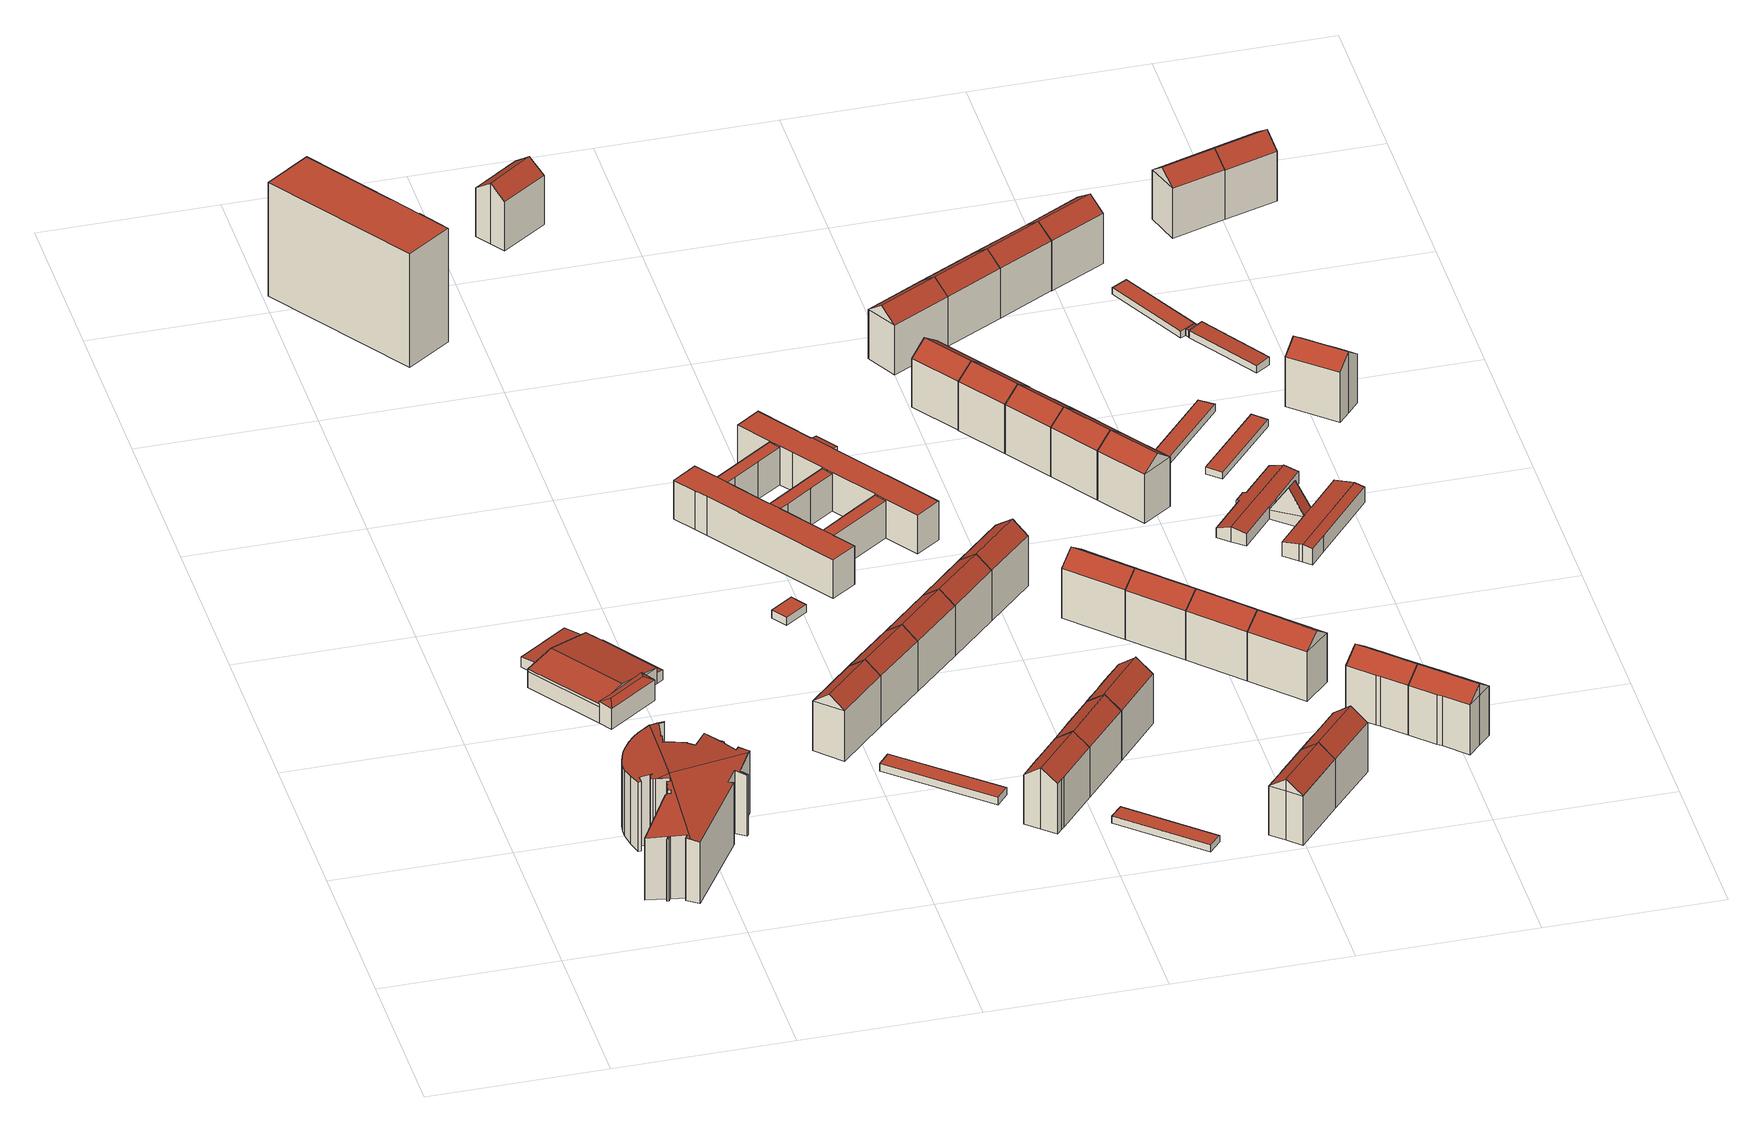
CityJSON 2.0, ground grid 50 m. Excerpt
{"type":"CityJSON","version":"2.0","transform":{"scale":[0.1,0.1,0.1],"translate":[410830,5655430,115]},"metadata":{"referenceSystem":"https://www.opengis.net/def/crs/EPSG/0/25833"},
"CityObjects":{
"building1":{"type":"Building","attributes":{"Dachtyp_tdc":"tdcFreeFormRoof","Gemeindeschluessel":14612000,"Dachneigung":12.7,"QualitaetDacherkennung":7,"Geometrietyp2DReferenz":"3000","measuredHeight":23.21,"function":"31001_9998","roofType":"5000"},"geometry":[{"type":"Solid","lod":"2","boundaries":[[[[0,1,2,3]],[[1,4,5,2]],[[4,6,7,5]],[[6,8,9,7]],[[8,10,11,9]],[[10,12,13,11]],[[12,14,15,13]],[[14,16,17,15]],[[16,18,19,17]],[[18,20,21,19]],[[20,22,23,21]],[[22,24,25,23]],[[24,26,27,25]],[[26,28,29,27]],[[28,30,31,29]],[[30,32,33,31]],[[32,34,35,33]],[[34,36,37,35]],[[36,38,39,37]],[[38,40,41,39]],[[40,42,43,41]],[[42,44,45,43]],[[44,46,47,45]],[[46,48,49,47]],[[48,50,51,49]],[[50,52,53,51]],[[52,54,55,53]],[[54,56,57,55]],[[56,58,59,57]],[[58,60,61,59]],[[60,62,63,61]],[[62,64,65,63]],[[64,66,67,65]],[[66,68,69,67]],[[68,70,71,69]],[[70,72,73,71]],[[72,74,75,73]],[[74,76,77,75]],[[76,78,79,77]],[[78,80,81,79]],[[80,82,83,81]],[[82,84,85,83]],[[84,86,87,85]],[[86,88,89,87]],[[88,90,91,89]],[[90,92,93,91]],[[92,94,95,93]],[[94,96,97,95]],[[96,98,99,97]],[[98,100,101,99]],[[100,102,103,101]],[[102,104,105,103]],[[104,106,107,105]],[[106,108,109,107]],[[108,110,111,109]],[[110,112,113,111]],[[112,114,115,113]],[[114,116,117,115]],[[116,118,119,117]],[[118,120,121,119]],[[120,0,3,121]],[[96,94,92,90,88,86,122,123,124,1,0,120,118,116,114,112,110,108,106,104,102,100,98]],[[125,40,38,36,34,32,30,28,26,24,22,20,18,16,14,12,10,8,6,4,124,123]],[[50,48,46,44,42,125,123,126,54,52]],[[123,122,84,82,80,78,76,74,72,70,68,66,64,62,60,58,56,126]],[[4,1,124]],[[56,54,126]],[[86,84,122]],[[42,40,125]],[[3,2,5,7,9,11,13,15,17,19,21,23,25,27,29,31,33,35,37,39,41,43,45,47,49,51,53,55,57,59,61,63,65,67,69,71,73,75,77,79,81,83,85,87,89,91,93,95,97,99,101,103,105,107,109,111,113,115,117,119,121]]]],"semantics":{"surfaces":[{"type":"WallSurface"},{"type":"RoofSurface"},{"type":"GroundSurface"}],"values":[[0,0,0,0,0,0,0,0,0,0,0,0,0,0,0,0,0,0,0,0,0,0,0,0,0,0,0,0,0,0,0,0,0,0,0,0,0,0,0,0,0,0,0,0,0,0,0,0,0,0,0,0,0,0,0,0,0,0,0,0,0,1,1,1,1,0,0,0,0,2]]}}]},
"building2":{"type":"Building","attributes":{"Gemeindeschluessel":14612000,"Geometrietyp2DReferenz":"3000","function":"31001_3211","roofType":"9999"},"children":["building2-1","building2-2","building2-3","building2-4"]},
"building2-1":{"type":"BuildingPart","attributes":{"Dachtyp_tdc":"tdcPolyFlatRoof","Dachneigung":5.1,"QualitaetDacherkennung":75,"Geometrietyp2DReferenz":"3000","measuredHeight":3.89,"roofType":"2100"},"parents":["building2"],"geometry":[{"type":"MultiSurface","lod":"2","boundaries":[[[127,128,129,130]],[[128,131,132,129]],[[131,133,134,132]],[[133,131,128,127]],[[130,129,132,134]]],"semantics":{"surfaces":[{"type":"WallSurface"},{"type":"RoofSurface"},{"type":"GroundSurface"}],"values":[0,0,0,1,2]}}]},
"building2-2":{"type":"BuildingPart","attributes":{"Dachtyp_tdc":"tdcGableRoof","Dachneigung":10.69,"QualitaetDacherkennung":37,"Geometrietyp2DReferenz":"3000","measuredHeight":7.73,"roofType":"3100"},"parents":["building2"],"geometry":[{"type":"MultiSurface","lod":"2","boundaries":[[[135,136,137,138,139]],[[140,141,142,143]],[[141,144,127,130,142]],[[140,145,146,141]],[[141,146,147,144]],[[144,147,148,149]],[[135,150,136]],[[151,138,137,143,142,130,134]],[[149,152,153,151,134,133]],[[152,149,148,154,155,150,135]],[[145,156,154,148,147,146]]],"semantics":{"surfaces":[{"type":"WallSurface"},{"type":"GroundSurface"},{"type":"RoofSurface"}],"values":[0,0,0,0,0,0,0,1,0,2,2]}}]},
"building2-3":{"type":"BuildingPart","attributes":{"Dachtyp_tdc":"tdcHipRoof","Dachneigung":12.44,"QualitaetDacherkennung":58,"Geometrietyp2DReferenz":"3000","measuredHeight":7.1,"roofType":"3200"},"parents":["building2"],"geometry":[{"type":"MultiSurface","lod":"2","boundaries":[[[157,158,159,160]],[[158,161,145,140,143,159]],[[162,157,160,137,136,150]],[[161,158,163]],[[157,162,164]],[[158,157,164,163]],[[162,155,156,161,163,164]],[[160,159,143,137]]],"semantics":{"surfaces":[{"type":"WallSurface"},{"type":"RoofSurface"},{"type":"GroundSurface"}],"values":[0,0,0,1,1,1,1,2]}}]},
"building2-4":{"type":"BuildingPart","attributes":{"Dachtyp_tdc":"tdcPolyFlatRoof","Dachneigung":5.27,"QualitaetDacherkennung":76,"Geometrietyp2DReferenz":"3000","measuredHeight":3.41,"roofType":"2100"},"parents":["building2"],"geometry":[{"type":"MultiSurface","lod":"2","boundaries":[[[165,139,138,166]],[[153,167,168,151]],[[167,165,166,168]],[[167,153,139,165]],[[166,138,151,168]]],"semantics":{"surfaces":[{"type":"WallSurface"},{"type":"RoofSurface"},{"type":"GroundSurface"}],"values":[0,0,0,1,2]}}]},
"building3":{"type":"Building","attributes":{"Gemeindeschluessel":14612000,"Geometrietyp2DReferenz":"3000","function":"31001_9998","roofType":"9999"},"children":["building3-1","building3-2"]},
"building3-1":{"type":"BuildingPart","attributes":{"Dachtyp_tdc":"tdcPolyFlatRoof","Dachneigung":0,"QualitaetDacherkennung":59,"Geometrietyp2DReferenz":"3000","measuredHeight":4.36,"roofType":"1000"},"parents":["building3"],"geometry":[{"type":"MultiSurface","lod":"2","boundaries":[[[169,170,171,172]],[[170,169,173,174,175]],[[176,177,178,172,171]],[[174,173,178,177]],[[173,169,172,178]]],"semantics":{"surfaces":[{"type":"WallSurface"},{"type":"RoofSurface"},{"type":"GroundSurface"}],"values":[0,1,2,0,0]}}]},
"building3-2":{"type":"BuildingPart","attributes":{"Dachtyp_tdc":"tdcPolyFlatRoof","Dachneigung":0,"QualitaetDacherkennung":54,"Geometrietyp2DReferenz":"3000","measuredHeight":36.23,"roofType":"1000"},"parents":["building3"],"geometry":[{"type":"MultiSurface","lod":"2","boundaries":[[[179,180,181,182]],[[180,183,174,177,181]],[[184,185,186,171,170]],[[185,187,188,186]],[[187,179,182,188]],[[187,185,184,189,183,180,179]],[[182,181,177,176,171,186,188]]],"semantics":{"surfaces":[{"type":"WallSurface"},{"type":"RoofSurface"},{"type":"GroundSurface"}],"values":[0,0,0,0,0,1,2]}}]},
"building4":{"type":"Building","attributes":{"Dachtyp_tdc":"tdcGableRoof","Gemeindeschluessel":14612000,"Dachneigung":37.25,"QualitaetDacherkennung":75,"Geometrietyp2DReferenz":"3000","measuredHeight":19.51,"function":"31001_9998","roofType":"3100"},"geometry":[{"type":"Solid","lod":"2","boundaries":[[[[190,191,192,193]],[[191,194,195,192]],[[194,196,197,195]],[[196,190,193,197]],[[194,191,198]],[[190,196,199]],[[191,190,199,198]],[[196,194,198,199]],[[193,192,195,197]]]],"semantics":{"surfaces":[{"type":"WallSurface"},{"type":"RoofSurface"},{"type":"GroundSurface"}],"values":[[0,0,0,0,0,0,1,1,2]]}}]},
"building5":{"type":"Building","attributes":{"Dachtyp_tdc":"tdcPolyFlatRoof","Gemeindeschluessel":14612000,"Dachneigung":0,"QualitaetDacherkennung":52,"Geometrietyp2DReferenz":"3000","measuredHeight":2.4,"function":"31001_2463","roofType":"1000"},"geometry":[{"type":"Solid","lod":"2","boundaries":[[[[200,201,202,203]],[[201,204,205,202]],[[204,206,207,205]],[[206,200,203,207]],[[206,204,201,200]],[[203,202,205,207]]]],"semantics":{"surfaces":[{"type":"WallSurface"},{"type":"RoofSurface"},{"type":"GroundSurface"}],"values":[[0,0,0,0,1,2]]}}]},
"building6":{"type":"Building","attributes":{"Dachtyp_tdc":"tdcPolyFlatRoof","Gemeindeschluessel":14612000,"Dachneigung":0,"QualitaetDacherkennung":73,"Geometrietyp2DReferenz":"3000","measuredHeight":2.61,"function":"31001_9998","roofType":"1000"},"geometry":[{"type":"Solid","lod":"2","boundaries":[[[[208,209,210,211]],[[209,212,213,210]],[[212,214,215,213]],[[214,208,211,215]],[[214,212,209,208]],[[211,210,213,215]]]],"semantics":{"surfaces":[{"type":"WallSurface"},{"type":"RoofSurface"},{"type":"GroundSurface"}],"values":[[0,0,0,0,1,2]]}}]},
"building7":{"type":"Building","attributes":{"Dachtyp_tdc":"tdcGableRoof","Gemeindeschluessel":14612000,"Dachneigung":37.22,"QualitaetDacherkennung":80,"Geometrietyp2DReferenz":"3000","measuredHeight":19.52,"function":"31001_9998","roofType":"3100"},"geometry":[{"type":"Solid","lod":"2","boundaries":[[[[191,216,217,192]],[[216,218,219,217]],[[218,194,195,219]],[[194,191,192,195]],[[218,216,220]],[[191,194,198]],[[216,191,198,220]],[[194,218,220,198]],[[192,217,219,195]]]],"semantics":{"surfaces":[{"type":"WallSurface"},{"type":"RoofSurface"},{"type":"GroundSurface"}],"values":[[0,0,0,0,0,0,1,1,2]]}}]},
"building8":{"type":"Building","attributes":{"Dachtyp_tdc":"tdcFreeFormRoof","Gemeindeschluessel":14612000,"Dachneigung":37.14,"QualitaetDacherkennung":77,"Geometrietyp2DReferenz":"3000","measuredHeight":19.54,"function":"31001_9998","roofType":"5000"},"geometry":[{"type":"Solid","lod":"2","boundaries":[[[[221,222,223,224]],[[222,225,226,223]],[[225,227,228,226]],[[227,229,230,228]],[[229,231,232,230]],[[231,233,234,232]],[[233,235,236,234]],[[235,237,238,236]],[[237,239,240,238]],[[239,241,242,240]],[[241,221,224,242]],[[235,233,243,244,239,237]],[[243,231,229,227,225,222,221,241,244]],[[241,239,244]],[[233,231,243]],[[224,223,226,228,230,232,234,236,238,240,242]]]],"semantics":{"surfaces":[{"type":"WallSurface"},{"type":"RoofSurface"},{"type":"GroundSurface"}],"values":[[0,0,0,0,0,0,0,0,0,0,0,1,1,0,0,2]]}}]},
"building9":{"type":"Building","attributes":{"Dachtyp_tdc":"tdcGableRoof","Gemeindeschluessel":14612000,"Dachneigung":37.14,"QualitaetDacherkennung":81,"Geometrietyp2DReferenz":"3000","measuredHeight":19.5,"function":"31001_9998","roofType":"3100"},"geometry":[{"type":"Solid","lod":"2","boundaries":[[[[216,245,246,217]],[[245,247,248,246]],[[247,218,219,248]],[[218,216,217,219]],[[247,245,249]],[[216,218,220]],[[245,216,220,249]],[[218,247,249,220]],[[217,246,248,219]]]],"semantics":{"surfaces":[{"type":"WallSurface"},{"type":"RoofSurface"},{"type":"GroundSurface"}],"values":[[0,0,0,0,0,0,1,1,2]]}}]},
"building10":{"type":"Building","attributes":{"name":"16. Grundschule Dresden Josephine","Gemeindeschluessel":14612000,"Geometrietyp2DReferenz":"3000","function":"31001_3021","roofType":"9999"},"children":["building10-1","building10-2","building10-3","building10-4","building10-5","building10-6"]},
"building10-1":{"type":"BuildingPart","attributes":{"Dachtyp_tdc":"tdcPolyFlatRoof","Dachneigung":0,"QualitaetDacherkennung":69,"Geometrietyp2DReferenz":"3000","measuredHeight":11.81,"roofType":"1000"},"parents":["building10"],"geometry":[{"type":"MultiSurface","lod":"2","boundaries":[[[250,251,252,253]],[[251,254,255,252]],[[254,256,257,255]],[[258,259,260,261]],[[259,262,263,260]],[[262,264,265,263]],[[264,262,259,258,256,254,251,250]],[[253,252,255,257,261,260,263,265]]],"semantics":{"surfaces":[{"type":"WallSurface"},{"type":"RoofSurface"},{"type":"GroundSurface"}],"values":[0,0,0,0,0,0,1,2]}}]},
"building10-2":{"type":"BuildingPart","attributes":{"Dachtyp_tdc":"tdcPolyFlatRoof","Dachneigung":0,"QualitaetDacherkennung":69,"Geometrietyp2DReferenz":"3000","measuredHeight":11.86,"roofType":"1000"},"parents":["building10"],"geometry":[{"type":"MultiSurface","lod":"2","boundaries":[[[266,267,268,269]],[[270,271,272,273]],[[271,274,275,272]],[[274,276,277,275]],[[276,274,271,270,267,266]],[[269,268,273,272,275,277]]],"semantics":{"surfaces":[{"type":"WallSurface"},{"type":"RoofSurface"},{"type":"GroundSurface"}],"values":[0,0,0,0,1,2]}}]},
"building10-3":{"type":"BuildingPart","attributes":{"Dachtyp_tdc":"tdcPolyFlatRoof","Dachneigung":6.08,"QualitaetDacherkennung":59,"Geometrietyp2DReferenz":"3000","measuredHeight":12.06,"roofType":"2100"},"parents":["building10"],"geometry":[{"type":"MultiSurface","lod":"2","boundaries":[[[278,279,280,281]],[[282,283,284,285]],[[283,278,281,284]],[[283,282,286,279,278]],[[281,280,287,285,284]]],"semantics":{"surfaces":[{"type":"WallSurface"},{"type":"RoofSurface"},{"type":"GroundSurface"}],"values":[0,0,0,1,2]}}]},
"building10-4":{"type":"BuildingPart","attributes":{"Dachtyp_tdc":"tdcPolyFlatRoof","Dachneigung":0,"QualitaetDacherkennung":62,"Geometrietyp2DReferenz":"3000","measuredHeight":12.32,"roofType":"1000"},"parents":["building10"],"geometry":[{"type":"MultiSurface","lod":"2","boundaries":[[[288,277,276]],[[288,289,253,277]],[[289,250,253]],[[290,265,264]],[[290,291,292,265]],[[291,293,292]],[[294,295,296]],[[294,297,298,295]],[[297,299,300,298]],[[297,294,291,290,289,288,301,302,303,304,305,299]],[[300,306,307,308,309,269,277,253,265,292,295,298]],[[299,305,306,300]],[[305,304,307,306]],[[304,303,308,307]],[[303,302,309,308]],[[302,301,269,309]],[[301,266,269]]],"semantics":{"surfaces":[{"type":"WallSurface"},{"type":"RoofSurface"},{"type":"GroundSurface"}],"values":[0,0,0,0,0,0,0,0,0,1,2,0,0,0,0,0,0]}}]},
"building10-5":{"type":"BuildingPart","attributes":{"Dachtyp_tdc":"tdcPolyFlatRoof","Dachneigung":0,"QualitaetDacherkennung":61,"Geometrietyp2DReferenz":"3000","measuredHeight":12.33,"roofType":"1000"},"parents":["building10"],"geometry":[{"type":"MultiSurface","lod":"2","boundaries":[[[310,311,312,280,279]],[[311,313,314,312]],[[313,315,316,314]],[[315,317,316]],[[318,319,320]],[[318,321,261,319]],[[321,258,261]],[[322,257,256]],[[322,323,324,257]],[[323,325,273,324]],[[325,270,273]],[[326,268,267]],[[326,327,328,268]],[[327,329,330,328]],[[329,331,332,330]],[[331,333,282,285,332]],[[333,331,329,327,326,325,323,322,321,318,315,313,311,310,334]],[[287,280,312,314,316,319,261,257,324,273,268,328,330,332,285]]],"semantics":{"surfaces":[{"type":"WallSurface"},{"type":"RoofSurface"},{"type":"GroundSurface"}],"values":[0,0,0,0,0,0,0,0,0,0,0,0,0,0,0,0,1,2]}}]},
"building10-6":{"type":"BuildingPart","attributes":{"Dachtyp_tdc":"tdcPolyFlatRoof","Dachneigung":0,"QualitaetDacherkennung":63,"Geometrietyp2DReferenz":"3000","measuredHeight":11.8,"roofType":"1000"},"parents":["building10"],"geometry":[{"type":"MultiSurface","lod":"2","boundaries":[[[293,335,336,292]],[[335,337,338,336]],[[337,320,319,338]],[[320,337,335,293,296,317]],[[316,295,292,336,338,319]],[[317,296,295,316]]],"semantics":{"surfaces":[{"type":"WallSurface"},{"type":"RoofSurface"},{"type":"GroundSurface"}],"values":[0,0,0,1,2,0]}}]},
"building11":{"type":"Building","attributes":{"Dachtyp_tdc":"tdcFreeFormRoof","Gemeindeschluessel":14612000,"Dachneigung":36.93,"QualitaetDacherkennung":65,"Geometrietyp2DReferenz":"3000","measuredHeight":19.46,"function":"31001_9998","roofType":"5000"},"geometry":[{"type":"Solid","lod":"2","boundaries":[[[[339,340,341,342]],[[340,343,344,341]],[[343,345,346,344]],[[345,347,348,346]],[[347,349,350,348]],[[349,339,342,350]],[[347,345,343,349]],[[349,343,340,339]],[[342,341,344,346,348,350]]]],"semantics":{"surfaces":[{"type":"WallSurface"},{"type":"RoofSurface"},{"type":"GroundSurface"}],"values":[[0,0,0,0,0,0,1,1,2]]}}]},
"building12":{"type":"Building","attributes":{"Dachtyp_tdc":"tdcFreeFormRoof","Gemeindeschluessel":14612000,"Dachneigung":37.12,"QualitaetDacherkennung":81,"Geometrietyp2DReferenz":"3000","measuredHeight":19.52,"function":"31001_9998","roofType":"5000"},"geometry":[{"type":"Solid","lod":"2","boundaries":[[[[351,229,230,232]],[[229,352,353,230]],[[352,354,355,353]],[[354,356,357,355]],[[356,358,359,357]],[[358,360,361,359]],[[360,362,363,361]],[[362,364,234,363]],[[364,351,232,234]],[[360,358,356,354,352,229,351,243,365]],[[364,362,365,243]],[[362,360,365]],[[351,364,243]],[[232,230,353,355,357,359,361,363,234]]]],"semantics":{"surfaces":[{"type":"WallSurface"},{"type":"RoofSurface"},{"type":"GroundSurface"}],"values":[[0,0,0,0,0,0,0,0,0,1,1,0,0,2]]}}]},
"building13":{"type":"Building","attributes":{"Dachtyp_tdc":"tdcGableRoof","Gemeindeschluessel":14612000,"Dachneigung":37.29,"QualitaetDacherkennung":81,"Geometrietyp2DReferenz":"3000","measuredHeight":19.54,"function":"31001_9998","roofType":"3100"},"geometry":[{"type":"Solid","lod":"2","boundaries":[[[[245,366,367,246]],[[366,368,369,367]],[[368,370,248,369]],[[370,245,246,248]],[[368,366,371]],[[245,370,249]],[[366,245,249,371]],[[370,368,371,249]],[[246,367,369,248]]]],"semantics":{"surfaces":[{"type":"WallSurface"},{"type":"RoofSurface"},{"type":"GroundSurface"}],"values":[[0,0,0,0,0,0,1,1,2]]}}]},
"building14":{"type":"Building","attributes":{"Dachtyp_tdc":"tdcPolyFlatRoof","Gemeindeschluessel":14612000,"Dachneigung":2.79,"QualitaetDacherkennung":66,"Geometrietyp2DReferenz":"3000","measuredHeight":2.3,"function":"31001_2463","roofType":"2100"},"geometry":[{"type":"Solid","lod":"2","boundaries":[[[[372,373,374,375]],[[373,376,377,374]],[[376,378,379,377]],[[378,372,375,379]],[[375,374,377,379]],[[378,376,373,372]]]],"semantics":{"surfaces":[{"type":"WallSurface"},{"type":"GroundSurface"},{"type":"RoofSurface"}],"values":[[0,0,0,0,1,2]]}}]},
"building15":{"type":"Building","attributes":{"Dachtyp_tdc":"tdcGableRoof","Gemeindeschluessel":14612000,"Dachneigung":37.2,"QualitaetDacherkennung":75,"Geometrietyp2DReferenz":"3000","measuredHeight":19.52,"function":"31001_9998","roofType":"3100"},"geometry":[{"type":"Solid","lod":"2","boundaries":[[[[380,381,361,382]],[[381,383,359,361]],[[383,384,385,359]],[[384,386,387,385]],[[386,388,389,387]],[[388,390,391,389]],[[390,392,393,391]],[[392,394,393]],[[394,395,396,393]],[[395,362,363,396]],[[362,380,382,363]],[[394,392,390,388,386,384,383,381,380]],[[380,362,395,394]],[[382,361,359,385,387,389,391,393,396,363]]]],"semantics":{"surfaces":[{"type":"WallSurface"},{"type":"RoofSurface"},{"type":"GroundSurface"}],"values":[[0,0,0,0,0,0,0,0,0,0,0,1,1,2]]}}]},
"building16":{"type":"Building","attributes":{"Dachtyp_tdc":"tdcGableRoof","Gemeindeschluessel":14612000,"Dachneigung":37.15,"QualitaetDacherkennung":80,"Geometrietyp2DReferenz":"3000","measuredHeight":19.52,"function":"31001_9998","roofType":"3100"},"geometry":[{"type":"Solid","lod":"2","boundaries":[[[[366,397,398,367]],[[397,399,400,398]],[[399,368,369,400]],[[368,366,367,369]],[[399,397,401]],[[366,368,371]],[[397,366,371,401]],[[368,399,401,371]],[[367,398,400,369]]]],"semantics":{"surfaces":[{"type":"WallSurface"},{"type":"RoofSurface"},{"type":"GroundSurface"}],"values":[[0,0,0,0,0,0,1,1,2]]}}]},
"building17":{"type":"Building","attributes":{"Dachtyp_tdc":"tdcFreeFormRoof","Gemeindeschluessel":14612000,"Dachneigung":37.24,"QualitaetDacherkennung":79,"Geometrietyp2DReferenz":"3000","measuredHeight":19.49,"function":"31001_9998","roofType":"5000"},"geometry":[{"type":"Solid","lod":"2","boundaries":[[[[402,403,404,405]],[[403,406,407,404]],[[406,408,409,407]],[[408,410,411,409]],[[410,412,413,411]],[[412,414,415,413]],[[414,416,417,415]],[[416,418,419,417]],[[418,402,405,419]],[[420,421,422,423]],[[422,424,416,414,412,410,408,425,423]],[[403,420,423,425,406]],[[406,425,408]],[[416,424,418]],[[418,424,422,421,402]],[[402,421,420,403]],[[405,404,407,409,411,413,415,417,419]]]],"semantics":{"surfaces":[{"type":"WallSurface"},{"type":"RoofSurface"},{"type":"GroundSurface"}],"values":[[0,0,0,0,0,0,0,0,0,1,1,0,0,0,0,0,2]]}}]},
"building18":{"type":"Building","attributes":{"Dachtyp_tdc":"tdcGableRoof","Gemeindeschluessel":14612000,"Dachneigung":37.18,"QualitaetDacherkennung":71,"Geometrietyp2DReferenz":"3000","measuredHeight":19.5,"function":"31001_9998","roofType":"3100"},"geometry":[{"type":"Solid","lod":"2","boundaries":[[[[426,427,428,429]],[[427,430,431,428]],[[430,432,433,431]],[[432,434,435,433]],[[434,426,429,435]],[[426,434,436,437]],[[432,430,427,437,436]],[[436,434,432]],[[426,437,427]],[[429,428,431,433,435]]]],"semantics":{"surfaces":[{"type":"WallSurface"},{"type":"RoofSurface"},{"type":"GroundSurface"}],"values":[[0,0,0,0,0,1,1,0,0,2]]}}]},
"building19":{"type":"Building","attributes":{"Dachtyp_tdc":"tdcGableRoof","Gemeindeschluessel":14612000,"Dachneigung":37.32,"QualitaetDacherkennung":71,"Geometrietyp2DReferenz":"3000","measuredHeight":19.51,"function":"31001_9998","roofType":"3100"},"geometry":[{"type":"Solid","lod":"2","boundaries":[[[[438,439,435,440]],[[439,432,433,435]],[[432,441,442,433]],[[441,438,440,442]],[[432,439,436]],[[438,441,443]],[[439,438,443,436]],[[441,432,436,443]],[[440,435,433,442]]]],"semantics":{"surfaces":[{"type":"WallSurface"},{"type":"RoofSurface"},{"type":"GroundSurface"}],"values":[[0,0,0,0,0,0,1,1,2]]}}]},
"building20":{"type":"Building","attributes":{"Dachtyp_tdc":"tdcFreeFormRoof","Gemeindeschluessel":14612000,"Dachneigung":37.14,"QualitaetDacherkennung":74,"Geometrietyp2DReferenz":"3000","measuredHeight":19.46,"function":"31001_9998","roofType":"5000"},"geometry":[{"type":"Solid","lod":"2","boundaries":[[[[418,416,417,419]],[[416,444,445,417]],[[444,446,447,445]],[[446,448,449,447]],[[448,450,451,449]],[[450,452,453,451]],[[452,454,455,453]],[[454,456,457,455]],[[456,402,405,457]],[[402,418,419,405]],[[458,459,460,421]],[[461,450,448,446,444,416,424,460,459]],[[402,421,460,424,418]],[[418,424,416]],[[450,461,452]],[[452,461,459,454]],[[456,458,421,402]],[[454,459,458,456]],[[419,417,445,447,449,451,453,455,457,405]]]],"semantics":{"surfaces":[{"type":"WallSurface"},{"type":"RoofSurface"},{"type":"GroundSurface"}],"values":[[0,0,0,0,0,0,0,0,0,0,1,1,0,0,0,0,0,0,2]]}}]},
"building21":{"type":"Building","attributes":{"Dachtyp_tdc":"tdcGableRoof","Gemeindeschluessel":14612000,"Dachneigung":36.85,"QualitaetDacherkennung":80,"Geometrietyp2DReferenz":"3000","measuredHeight":19.39,"function":"31001_9998","roofType":"3100"},"geometry":[{"type":"Solid","lod":"2","boundaries":[[[[462,463,464,465]],[[463,466,467,464]],[[466,468,469,467]],[[468,462,465,469]],[[466,463,470]],[[462,468,471]],[[463,462,471,470]],[[468,466,470,471]],[[465,464,467,469]]]],"semantics":{"surfaces":[{"type":"WallSurface"},{"type":"RoofSurface"},{"type":"GroundSurface"}],"values":[[0,0,0,0,0,0,1,1,2]]}}]},
"building22":{"type":"Building","attributes":{"Dachtyp_tdc":"tdcGableRoof","Gemeindeschluessel":14612000,"Dachneigung":37.21,"QualitaetDacherkennung":72,"Geometrietyp2DReferenz":"3000","measuredHeight":19.47,"function":"31001_9998","roofType":"3100"},"geometry":[{"type":"Solid","lod":"2","boundaries":[[[[472,473,440,474]],[[473,441,442,440]],[[441,475,476,442]],[[475,472,474,476]],[[441,473,443]],[[472,475,477]],[[473,472,477,443]],[[475,441,443,477]],[[474,440,442,476]]]],"semantics":{"surfaces":[{"type":"WallSurface"},{"type":"RoofSurface"},{"type":"GroundSurface"}],"values":[[0,0,0,0,0,0,1,1,2]]}}]},
"building23":{"type":"Building","attributes":{"Dachtyp_tdc":"tdcFreeFormRoof","Gemeindeschluessel":14612000,"Dachneigung":37.25,"QualitaetDacherkennung":89,"Geometrietyp2DReferenz":"3000","measuredHeight":19.52,"function":"31001_9998","roofType":"5000"},"geometry":[{"type":"Solid","lod":"2","boundaries":[[[[478,479,480,481]],[[479,482,483,480]],[[482,484,485,483]],[[484,478,481,485]],[[484,482,486,487]],[[487,486,479,478]],[[482,479,486]],[[478,484,487]],[[481,480,483,485]]]],"semantics":{"surfaces":[{"type":"WallSurface"},{"type":"RoofSurface"},{"type":"GroundSurface"}],"values":[[0,0,0,0,1,1,0,0,2]]}}]},
"building24":{"type":"Building","attributes":{"Dachtyp_tdc":"tdcGableRoof","Gemeindeschluessel":14612000,"Dachneigung":36.85,"QualitaetDacherkennung":75,"Geometrietyp2DReferenz":"3000","measuredHeight":19.48,"function":"31001_9998","roofType":"3100"},"geometry":[{"type":"Solid","lod":"2","boundaries":[[[[463,488,489,490]],[[488,491,492,489]],[[491,466,493,492]],[[466,463,490,493]],[[491,488,494]],[[463,466,470]],[[488,463,470,494]],[[466,491,494,470]],[[490,489,492,493]]]],"semantics":{"surfaces":[{"type":"WallSurface"},{"type":"RoofSurface"},{"type":"GroundSurface"}],"values":[[0,0,0,0,0,0,1,1,2]]}}]},
"building25":{"type":"Building","attributes":{"Dachtyp_tdc":"tdcGableRoof","Gemeindeschluessel":14612000,"Dachneigung":37.09,"QualitaetDacherkennung":76,"Geometrietyp2DReferenz":"3000","measuredHeight":19.5,"function":"31001_9998","roofType":"3100"},"geometry":[{"type":"Solid","lod":"2","boundaries":[[[[495,496,497,489]],[[496,498,499,497]],[[498,491,492,499]],[[491,495,489,492]],[[498,496,500]],[[495,491,501]],[[496,495,501,500]],[[491,498,500,501]],[[489,497,499,492]]]],"semantics":{"surfaces":[{"type":"WallSurface"},{"type":"RoofSurface"},{"type":"GroundSurface"}],"values":[[0,0,0,0,0,0,1,1,2]]}}]},
"building26":{"type":"Building","attributes":{"Dachtyp_tdc":"tdcGableRoof","Gemeindeschluessel":14612000,"Dachneigung":37.22,"QualitaetDacherkennung":69,"Geometrietyp2DReferenz":"3000","measuredHeight":19.48,"function":"31001_9998","roofType":"3100"},"geometry":[{"type":"Solid","lod":"2","boundaries":[[[[502,472,474,503]],[[472,475,476,474]],[[475,504,505,476]],[[504,502,503,505]],[[475,472,477]],[[502,504,506]],[[472,502,506,477]],[[504,475,477,506]],[[503,474,476,505]]]],"semantics":{"surfaces":[{"type":"WallSurface"},{"type":"RoofSurface"},{"type":"GroundSurface"}],"values":[[0,0,0,0,0,0,1,1,2]]}}]},
"building27":{"type":"Building","attributes":{"Dachtyp_tdc":"tdcGableRoof","Gemeindeschluessel":14612000,"Dachneigung":37.2,"QualitaetDacherkennung":77,"Geometrietyp2DReferenz":"3000","measuredHeight":19.46,"function":"31001_9998","roofType":"3100"},"geometry":[{"type":"Solid","lod":"2","boundaries":[[[[496,507,508,497]],[[507,509,510,508]],[[509,498,499,510]],[[498,496,497,499]],[[509,507,511]],[[496,498,500]],[[507,496,500,511]],[[498,509,511,500]],[[497,508,510,499]]]],"semantics":{"surfaces":[{"type":"WallSurface"},{"type":"RoofSurface"},{"type":"GroundSurface"}],"values":[[0,0,0,0,0,0,1,1,2]]}}]},
"building28":{"type":"Building","attributes":{"Dachtyp_tdc":"tdcGableRoof","Gemeindeschluessel":14612000,"Dachneigung":37.19,"QualitaetDacherkennung":70,"Geometrietyp2DReferenz":"3000","measuredHeight":19.48,"function":"31001_9998","roofType":"3100"},"geometry":[{"type":"Solid","lod":"2","boundaries":[[[[507,512,513,508]],[[512,514,515,513]],[[514,509,510,515]],[[509,507,508,510]],[[514,512,516]],[[507,509,511]],[[512,507,511,516]],[[509,514,516,511]],[[508,513,515,510]]]],"semantics":{"surfaces":[{"type":"WallSurface"},{"type":"RoofSurface"},{"type":"GroundSurface"}],"values":[[0,0,0,0,0,0,1,1,2]]}}]},
"building29":{"type":"Building","attributes":{"Dachtyp_tdc":"tdcGableRoof","Gemeindeschluessel":14612000,"Dachneigung":37.23,"QualitaetDacherkennung":89,"Geometrietyp2DReferenz":"3000","measuredHeight":19.54,"function":"31001_9998","roofType":"3100"},"geometry":[{"type":"Solid","lod":"2","boundaries":[[[[479,517,518,480]],[[517,519,520,518]],[[519,482,483,520]],[[482,479,480,483]],[[519,517,521]],[[479,482,486]],[[517,479,486,521]],[[482,519,521,486]],[[480,518,520,483]]]],"semantics":{"surfaces":[{"type":"WallSurface"},{"type":"RoofSurface"},{"type":"GroundSurface"}],"values":[[0,0,0,0,0,0,1,1,2]]}}]},
"building30":{"type":"Building","attributes":{"Dachtyp_tdc":"tdcGableRoof","Gemeindeschluessel":14612000,"Dachneigung":37.24,"QualitaetDacherkennung":68,"Geometrietyp2DReferenz":"3000","measuredHeight":19.53,"function":"31001_9998","roofType":"3100"},"geometry":[{"type":"Solid","lod":"2","boundaries":[[[[522,523,524,525]],[[523,526,527,524]],[[526,528,529,527]],[[528,530,531,529]],[[530,532,533,531]],[[532,534,535,533]],[[534,536,537,535]],[[536,538,539,537]],[[538,540,541,539]],[[540,542,543,541]],[[542,544,545,543]],[[544,546,547,545]],[[546,522,525,547]],[[542,540,538,536,534,532,530]],[[530,528,526,523,522,546,544,542]],[[525,524,527,529,531,533,535,537,539,541,543,545,547]]]],"semantics":{"surfaces":[{"type":"WallSurface"},{"type":"RoofSurface"},{"type":"GroundSurface"}],"values":[[0,0,0,0,0,0,0,0,0,0,0,0,0,1,1,2]]}}]},
"building31":{"type":"Building","attributes":{"Dachtyp_tdc":"tdcFreeFormRoof","Gemeindeschluessel":14612000,"Dachneigung":37.12,"QualitaetDacherkennung":71,"Geometrietyp2DReferenz":"3000","measuredHeight":19.54,"function":"31001_9998","roofType":"5000"},"geometry":[{"type":"Solid","lod":"2","boundaries":[[[[548,549,550,551]],[[549,546,547,550]],[[546,552,545,547]],[[552,540,541,545]],[[540,553,554,541]],[[553,555,556,554]],[[555,557,558,556]],[[557,559,560,558]],[[559,561,562,560]],[[561,563,564,562]],[[563,565,566,564]],[[565,548,551,566]],[[567,559,557,555,553,540,568,569]],[[548,565,569,568,544,546,549]],[[546,544,552]],[[552,544,568,540]],[[563,569,565]],[[561,567,569,563]],[[559,567,561]],[[551,550,547,545,541,554,556,558,560,562,564,566]]]],"semantics":{"surfaces":[{"type":"WallSurface"},{"type":"RoofSurface"},{"type":"GroundSurface"}],"values":[[0,0,0,0,0,0,0,0,0,0,0,0,1,1,0,0,0,0,0,2]]}}]},
"building32":{"type":"Building","attributes":{"Dachtyp_tdc":"tdcGableRoof","Gemeindeschluessel":14612000,"Dachneigung":36.95,"QualitaetDacherkennung":87,"Geometrietyp2DReferenz":"3000","measuredHeight":19.53,"function":"31001_9998","roofType":"3100"},"geometry":[{"type":"Solid","lod":"2","boundaries":[[[[517,570,571,518]],[[570,572,573,571]],[[572,519,520,573]],[[519,517,518,520]],[[572,570,574]],[[517,519,521]],[[570,517,521,574]],[[519,572,574,521]],[[518,571,573,520]]]],"semantics":{"surfaces":[{"type":"WallSurface"},{"type":"RoofSurface"},{"type":"GroundSurface"}],"values":[[0,0,0,0,0,0,1,1,2]]}}]},
"building33":{"type":"Building","attributes":{"Dachtyp_tdc":"tdcPolyFlatRoof","Gemeindeschluessel":14612000,"Dachneigung":2.91,"QualitaetDacherkennung":77,"Geometrietyp2DReferenz":"3000","measuredHeight":2.3,"function":"31001_2463","roofType":"2100"},"geometry":[{"type":"Solid","lod":"2","boundaries":[[[[575,576,577,578]],[[576,579,580,577]],[[579,581,582,580]],[[581,575,578,582]],[[581,579,576,575]],[[578,577,580,582]]]],"semantics":{"surfaces":[{"type":"WallSurface"},{"type":"RoofSurface"},{"type":"GroundSurface"}],"values":[[0,0,0,0,1,2]]}}]},
"building34":{"type":"Building","attributes":{"Gemeindeschluessel":14612000,"Geometrietyp2DReferenz":"3000","function":"31001_9998","roofType":"9999"},"children":["building34-1","building34-2","building34-3"]},
"building34-1":{"type":"BuildingPart","attributes":{"Dachtyp_tdc":"tdcGableRoof","Dachneigung":57.59,"QualitaetDacherkennung":5,"Geometrietyp2DReferenz":"3000","measuredHeight":11.39,"roofType":"3100"},"parents":["building34"],"geometry":[{"type":"MultiSurface","lod":"2","boundaries":[[[583,584,585,586]],[[587,588,589,590]],[[584,583,591]],[[588,587,592]],[[583,588,592,591]],[[587,584,591,592]],[[589,586,585,590]]],"semantics":{"surfaces":[{"type":"WallSurface"},{"type":"RoofSurface"},{"type":"GroundSurface"}],"values":[0,0,0,0,1,1,2]}}]},
"building34-2":{"type":"BuildingPart","attributes":{"Dachtyp_tdc":"tdcGableRoof","Dachneigung":19.9,"QualitaetDacherkennung":71,"Geometrietyp2DReferenz":"3000","measuredHeight":4.64,"roofType":"3100"},"parents":["building34"],"geometry":[{"type":"MultiSurface","lod":"2","boundaries":[[[593,594,595,585,584]],[[594,596,597,595]],[[596,598,599,597]],[[598,600,601,599]],[[600,602,603,601]],[[602,604,605,603]],[[604,606,607,605]],[[606,608,609,607]],[[608,610,611,609]],[[610,612,613,611]],[[612,614,587,590,613]],[[610,608,606,604,602,600,598,596]],[[596,594,593,614,612,610]],[[585,595,597,599,601,603,605,607,609,611,613,590]]],"semantics":{"surfaces":[{"type":"WallSurface"},{"type":"RoofSurface"},{"type":"GroundSurface"}],"values":[0,0,0,0,0,0,0,0,0,0,0,1,1,2]}}]},
"building34-3":{"type":"BuildingPart","attributes":{"Dachtyp_tdc":"tdcGableRoof","Dachneigung":10.06,"QualitaetDacherkennung":54,"Geometrietyp2DReferenz":"3000","measuredHeight":5.47,"roofType":"3100"},"parents":["building34"],"geometry":[{"type":"MultiSurface","lod":"2","boundaries":[[[615,616,617,618,619,620,621]],[[586,589,622,623,624,625,626,627,628,629]],[[617,616,622,589,588]],[[616,615,623,622]],[[615,630,624,623]],[[630,631,625,624]],[[631,632,626,625]],[[632,621,627,626]],[[621,620,628,627]],[[620,619,629,628]],[[619,618,583,586,629]],[[621,632,631,630,615]]],"semantics":{"surfaces":[{"type":"RoofSurface"},{"type":"GroundSurface"},{"type":"WallSurface"}],"values":[0,1,2,2,2,2,2,2,2,2,2,0]}}]},
"building35":{"type":"Building","attributes":{"Dachtyp_tdc":"tdcPolyFlatRoof","Gemeindeschluessel":14612000,"Dachneigung":2.78,"QualitaetDacherkennung":56,"Geometrietyp2DReferenz":"3000","measuredHeight":2.31,"function":"31001_2463","roofType":"2100"},"geometry":[{"type":"Solid","lod":"2","boundaries":[[[[633,634,635,636]],[[634,637,638,635]],[[637,639,640,638]],[[639,633,636,640]],[[639,637,634,633]],[[636,635,638,640]]]],"semantics":{"surfaces":[{"type":"WallSurface"},{"type":"RoofSurface"},{"type":"GroundSurface"}],"values":[[0,0,0,0,1,2]]}}]},
"building36":{"type":"Building","attributes":{"Dachtyp_tdc":"tdcGableRoof","Gemeindeschluessel":14612000,"Dachneigung":37.07,"QualitaetDacherkennung":80,"Geometrietyp2DReferenz":"3000","measuredHeight":19.57,"function":"31001_9998","roofType":"3100"},"geometry":[{"type":"Solid","lod":"2","boundaries":[[[[570,641,642,643]],[[641,644,645,642]],[[644,572,646,645]],[[572,570,643,646]],[[644,641,647]],[[570,572,574]],[[641,570,574,647]],[[572,644,647,574]],[[643,642,645,646]]]],"semantics":{"surfaces":[{"type":"WallSurface"},{"type":"RoofSurface"},{"type":"GroundSurface"}],"values":[[0,0,0,0,0,0,1,1,2]]}}]},
"building37":{"type":"Building","attributes":{"Dachtyp_tdc":"tdcPolyFlatRoof","Gemeindeschluessel":14612000,"Dachneigung":3.13,"QualitaetDacherkennung":75,"Geometrietyp2DReferenz":"3000","measuredHeight":2.37,"function":"31001_2463","roofType":"2100"},"geometry":[{"type":"Solid","lod":"2","boundaries":[[[[648,649,650,651]],[[649,652,653,650]],[[652,654,655,653]],[[654,656,657,655]],[[656,648,651,657]],[[656,654,652,649,648]],[[651,650,653,655,657]]]],"semantics":{"surfaces":[{"type":"WallSurface"},{"type":"RoofSurface"},{"type":"GroundSurface"}],"values":[[0,0,0,0,0,1,2]]}}]},
"building38":{"type":"Building","attributes":{"Dachtyp_tdc":"tdcPolyFlatRoof","Gemeindeschluessel":14612000,"Dachneigung":3.34,"QualitaetDacherkennung":51,"Geometrietyp2DReferenz":"3000","measuredHeight":2.34,"function":"31001_2463","roofType":"2100"},"geometry":[{"type":"Solid","lod":"2","boundaries":[[[[658,652,653,655]],[[652,659,660,653]],[[659,661,662,660]],[[661,658,655,662]],[[661,659,652,658]],[[655,653,660,662]]]],"semantics":{"surfaces":[{"type":"WallSurface"},{"type":"RoofSurface"},{"type":"GroundSurface"}],"values":[[0,0,0,0,1,2]]}}]},
"building39":{"type":"Building","attributes":{"Dachtyp_tdc":"tdcPolyFlatRoof","Gemeindeschluessel":14612000,"Dachneigung":2.81,"QualitaetDacherkennung":85,"Geometrietyp2DReferenz":"3000","measuredHeight":2.52,"function":"31001_2463","roofType":"2100"},"geometry":[{"type":"Solid","lod":"2","boundaries":[[[[663,664,665,666]],[[664,667,668,665]],[[667,669,670,668]],[[669,671,672,670]],[[671,663,666,672]],[[671,669,667,664,663]],[[666,665,668,670,672]]]],"semantics":{"surfaces":[{"type":"WallSurface"},{"type":"RoofSurface"},{"type":"GroundSurface"}],"values":[[0,0,0,0,0,1,2]]}}]},
"building40":{"type":"Building","attributes":{"Dachtyp_tdc":"tdcGableRoof","Gemeindeschluessel":14612000,"Dachneigung":37.08,"QualitaetDacherkennung":74,"Geometrietyp2DReferenz":"3000","measuredHeight":19.47,"function":"31001_9998","roofType":"3100"},"geometry":[{"type":"Solid","lod":"2","boundaries":[[[[673,674,675,676]],[[674,677,678,675]],[[677,679,680,678]],[[679,681,682,680]],[[681,683,684,682]],[[683,685,686,684]],[[685,687,688,686]],[[681,679,677,674]],[[674,673,687,685,683,681]],[[688,676,675,678,680,682,684,686]],[[687,673,676,688]]]],"semantics":{"surfaces":[{"type":"WallSurface"},{"type":"RoofSurface"},{"type":"GroundSurface"}],"values":[[0,0,0,0,0,0,0,1,1,2,0]]}}]},
"building41":{"type":"Building","attributes":{"Dachtyp_tdc":"tdcGableRoof","Gemeindeschluessel":14612000,"Dachneigung":37.17,"QualitaetDacherkennung":88,"Geometrietyp2DReferenz":"3000","measuredHeight":19.52,"function":"31001_9998","roofType":"3100"},"geometry":[{"type":"Solid","lod":"2","boundaries":[[[[689,690,691,692]],[[690,693,694,691]],[[693,695,696,694]],[[695,689,692,696]],[[693,690,697]],[[689,695,698]],[[690,689,698,697]],[[695,693,697,698]],[[692,691,694,696]]]],"semantics":{"surfaces":[{"type":"WallSurface"},{"type":"RoofSurface"},{"type":"GroundSurface"}],"values":[[0,0,0,0,0,0,1,1,2]]}}]},
"building42":{"type":"Building","attributes":{"Dachtyp_tdc":"tdcGableRoof","Gemeindeschluessel":14612000,"Dachneigung":37.27,"QualitaetDacherkennung":88,"Geometrietyp2DReferenz":"3000","measuredHeight":19.53,"function":"31001_9998","roofType":"3100"},"geometry":[{"type":"Solid","lod":"2","boundaries":[[[[690,699,700,691]],[[699,701,702,700]],[[701,703,694,702]],[[703,690,691,694]],[[701,699,704]],[[690,703,697]],[[699,690,697,704]],[[703,701,704,697]],[[691,700,702,694]]]],"semantics":{"surfaces":[{"type":"WallSurface"},{"type":"RoofSurface"},{"type":"GroundSurface"}],"values":[[0,0,0,0,0,0,1,1,2]]}}]}
},
"vertices":[
[375,649,219],[393,660,220],[393,660,15],[375,649,15],[412,670,221],[412,670,15],[432,678,219],[432,678,15],[453,683,216],[453,683,15],[452,677,217],[452,677,15],[436,672,219],[436,672,15],[425,610,226],[425,610,15],[428,609,225],[428,609,15],[422,579,229],[422,579,15],[485,568,223],[485,568,15],[485,563,224],[485,563,15],[503,551,223],[503,551,15],[541,610,213],[541,610,15],[575,559,215],[575,559,15],[578,563,214],[578,563,15],[582,557,214],[582,557,15],[579,553,215],[579,553,15],[602,513,216],[602,513,15],[611,526,214],[611,526,15],[636,504,213],[636,504,15],[589,422,213],[589,422,15],[607,410,208],[607,410,15],[604,405,208],[604,405,15],[575,424,216],[575,424,15],[546,381,215],[546,381,15],[561,378,212],[561,378,15],[409,145,208],[409,145,15],[376,167,214],[376,167,15],[382,176,216],[382,176,15],[339,183,214],[339,183,15],[334,175,213],[334,175,15],[328,176,212],[328,176,15],[333,184,214],[333,184,15],[273,195,212],[273,195,15],[366,338,235],[366,338,15],[373,342,236],[373,342,15],[383,340,236],[383,340,15],[385,352,238],[385,352,15],[376,353,238],[376,353,15],[382,387,242],[382,387,15],[392,385,243],[392,385,15],[394,397,244],[394,397,15],[358,404,242],[358,404,15],[352,407,241],[352,407,15],[347,413,240],[347,413,15],[347,420,239],[347,420,15],[349,427,239],[349,427,15],[355,432,239],[355,432,15],[321,433,234],[321,433,15],[320,410,236],[320,410,15],[312,411,235],[312,411,15],[301,447,230],[301,447,15],[296,485,225],[296,485,15],[297,509,222],[297,509,15],[300,532,221],[300,532,15],[307,555,219],[307,555,15],[315,577,218],[315,577,15],[327,597,217],[327,597,15],[341,616,217],[341,616,15],[357,634,218],[357,634,15],[363,403,243],[396,415,247],[410,669,222],[631,495,215],[388,159,214],
[265,1208,67],[222,1269,60],[222,1269,28],[265,1208,28],[364,1367,60],[364,1367,28],[406,1306,67],[406,1306,28],
[544,1107,79],[495,1073,79],[495,1073,28],[544,1107,28],[544,1107,62],[355,975,79],[216,1175,79],[216,1175,28],[355,975,28],[265,1208,79],[355,975,88],[216,1175,88],[265,1208,99],[292,1227,105],[406,1306,79],[495,1073,90],[428,1275,28],[428,1275,79],[428,1275,62],[430,1027,105],[472,1056,96],[389,998,96],
[520,1037,93],[379,939,93],[379,939,28],[520,1037,28],[355,975,96],[495,1073,96],[386,977,99],[493,1051,99],
[563,1119,60],[563,1119,28],[446,1288,60],[446,1288,28],
[395,2846,62],[355,2820,62],[355,2820,19],[395,2846,19],[340,2926,62],[300,2899,62],[354,2819,62],[354,2819,19],[300,2899,19],[340,2926,19],
[10,3055,381],[136,3141,381],[136,3141,19],[10,3055,19],[300,2899,381],[355,2820,381],[411,2737,381],[411,2737,19],[285,2651,381],[285,2651,19],[354,2819,381],
[863,727,177],[994,855,177],[994,855,20],[863,727,20],[1062,786,180],[1062,786,20],[931,658,180],[931,658,20],[1029,819,216],[898,691,216],
[1009,597,41],[1041,634,41],[1041,634,17],[1009,597,17],[1301,410,41],[1301,410,17],[1269,373,41],[1269,373,17],
[908,1320,51],[972,1364,51],[972,1364,25],[908,1320,25],[1001,1321,51],[1001,1321,25],[938,1278,51],[938,1278,25],
[1126,983,177],[1126,983,20],[1194,913,180],[1194,913,20],[1161,947,216],
[1311,275,172],[1351,321,172],[1351,321,16],[1311,275,16],[1365,337,172],[1365,337,16],[1384,358,172],[1384,358,16],[1432,413,172],[1432,413,16],[1470,380,210],[1470,380,16],[1508,347,175],[1508,347,16],[1410,236,175],[1410,236,16],[1401,226,175],[1401,226,16],[1386,209,175],[1386,209,16],[1348,242,210],[1348,242,16],[1471,379,211],[1350,241,211],
[1259,1113,177],[1259,1113,20],[1328,1042,179],[1328,1042,20],[1295,1077,216],
[991,1671,131],[1020,1690,131],[1020,1690,13],[991,1671,13],[1096,1743,131],[1096,1743,13],[1166,1791,131],[1166,1791,13],[1186,1761,131],[1116,1712,131],[1116,1712,13],[1186,1761,13],[1041,1660,131],[1041,1660,13],[1012,1641,131],[1012,1641,13],
[889,1819,132],[1064,1939,132],[1064,1939,13],[889,1819,13],[1084,1909,132],[1014,1861,132],[1014,1861,13],[1084,1909,13],[938,1809,132],[938,1809,13],[910,1789,132],[910,1789,13],
[1230,1877,131],[1214,1867,133],[1214,1867,13],[1230,1877,13],[1173,1925,134],[1189,1936,131],[1189,1936,13],[1173,1925,13],[1213,1866,134],[1213,1866,13],
[910,1789,136],[991,1671,136],[1012,1641,136],[1095,1521,136],[1095,1521,13],[1095,1521,131],[1116,1490,136],[1116,1490,13],[1116,1490,131],[1159,1428,136],[1159,1428,13],[1090,1381,136],[1090,1381,13],[889,1819,136],[848,1878,136],[779,1831,136],[821,1770,136],[844,1738,136],[844,1738,13],[821,1770,13],[779,1831,13],[848,1878,13],
[1214,1867,136],[1421,1566,136],[1421,1566,13],[1352,1519,136],[1352,1519,13],[1290,1609,136],[1290,1609,13],[1290,1609,131],[1269,1641,136],[1269,1641,13],[1269,1641,131],[1186,1761,136],[1166,1791,136],[1109,1873,136],[1109,1873,13],[1084,1909,136],[1064,1939,136],[1002,2029,136],[1002,2029,13],[1069,2075,136],[1069,2075,13],[1172,1924,136],[1172,1924,13],[1173,1925,136],[1213,1866,136],
[1124,1541,131],[1124,1541,13],[1199,1593,131],[1199,1593,13],
[599,3177,174],[728,3266,174],[728,3266,18],[599,3177,18],[756,3225,212],[756,3225,18],[785,3184,175],[785,3184,18],[656,3095,175],[656,3095,18],[628,3135,212],[628,3135,18],
[1470,380,211],[1470,457,172],[1470,457,16],[1485,474,172],[1485,474,16],[1503,495,172],[1503,495,16],[1553,552,172],[1553,552,16],[1591,519,210],[1591,519,16],[1629,485,174],[1629,485,16],[1508,347,174],[1592,518,211],
[1391,1242,177],[1391,1242,20],[1460,1171,180],[1460,1171,20],[1328,1042,180],[1427,1205,216],
[1785,74,32],[1752,37,34],[1752,37,11],[1785,74,11],[1536,228,34],[1536,228,11],[1569,265,32],[1569,265,11],
[1591,518,212],[1591,519,211],[1591,518,16],[1553,552,173],[1591,595,173],[1591,595,16],[1605,611,173],[1605,611,16],[1623,632,173],[1623,632,16],[1675,691,173],[1675,691,16],[1713,658,211],[1713,658,16],[1713,658,212],[1751,625,174],[1751,625,16],
[1522,1369,177],[1522,1369,20],[1591,1298,179],[1591,1298,20],[1558,1332,216],
[2114,146,165],[1992,8,165],[1992,8,9],[2114,146,9],[1955,42,165],[1955,42,9],[1917,75,165],[1917,75,9],[1956,119,165],[1956,119,9],[1970,135,165],[1970,135,9],[1990,157,165],[1990,157,9],[2039,212,165],[2039,212,9],[2077,179,165],[2077,179,9],[1992,8,166],[2114,146,166],[2078,178,204],[1955,41,204],[2077,179,203],[1955,42,203],
[1642,1150,168],[1713,1221,168],[1713,1221,11],[1642,1150,11],[1756,1178,168],[1756,1178,11],[1848,1086,168],[1848,1086,11],[1777,1015,168],[1777,1015,11],[1812,1051,206],[1677,1186,206],
[1906,885,167],[1777,1015,167],[1906,885,11],[1977,956,168],[1977,956,11],[1942,921,206],
[2079,258,165],[2079,258,9],[2092,272,165],[2092,272,9],[2112,294,165],[2112,294,9],[2162,350,165],[2162,350,9],[2199,317,165],[2199,317,9],[2200,316,165],[2200,316,9],[2237,283,165],[2237,283,9],[2237,283,166],[2200,316,204],[2077,179,204],[2199,317,203],
[1586,2216,171],[1677,2084,171],[1677,2084,14],[1586,2216,14],[1594,2027,169],[1594,2027,14],[1503,2158,169],[1503,2158,14],[1636,2056,207],[1545,2188,207],
[2037,754,168],[1906,885,168],[2037,754,11],[2108,825,168],[2108,825,11],[2073,790,206],
[1450,2399,169],[1616,2487,170],[1616,2487,12],[1450,2399,12],[1663,2399,170],[1663,2399,12],[1497,2311,170],[1497,2311,12],[1639,2443,207],[1474,2355,207],
[1767,1953,171],[1767,1953,13],[1677,2084,13],[1685,1896,169],[1685,1896,13],[1594,2027,13],[1727,1925,207],
[1767,1953,170],[1857,1824,170],[1857,1824,13],[1774,1767,169],[1774,1767,13],[1816,1795,208],[1727,1925,208],
[2165,626,168],[2165,626,11],[2236,697,168],[2236,697,11],[2200,661,206],
[1948,1693,170],[1948,1693,13],[1865,1635,169],[1865,1635,13],[1907,1664,208],
[2040,1559,170],[2040,1559,13],[1957,1502,169],[1957,1502,13],[1999,1531,208],
[1780,2574,170],[1780,2574,12],[1827,2487,170],[1827,2487,12],[1804,2531,207],
[2321,475,166],[2312,483,166],[2312,483,8],[2321,475,8],[2247,545,166],[2247,545,8],[2280,580,202],[2280,580,8],[2281,581,204],[2281,581,8],[2315,618,166],[2315,618,8],[2359,576,166],[2359,576,8],[2375,561,166],[2375,561,8],[2395,542,166],[2395,542,8],[2450,491,166],[2450,491,8],[2415,455,204],[2415,455,8],[2415,454,203],[2415,454,8],[2381,418,166],[2381,418,8],
[2454,350,166],[2444,359,166],[2444,359,8],[2454,350,8],[2415,454,166],[2492,451,166],[2492,451,8],[2507,437,166],[2507,437,8],[2528,416,166],[2528,416,8],[2584,364,166],[2584,364,8],[2550,328,166],[2550,328,8],[2549,328,166],[2549,328,8],[2515,292,166],[2515,292,8],[2550,328,203],[2415,455,203],[2549,328,203],
[1940,2660,169],[1940,2660,12],[1987,2573,170],[1987,2573,12],[1963,2616,207],
[2224,1975,33],[2262,1942,35],[2262,1942,12],[2224,1975,12],[2088,1744,35],[2088,1744,12],[2050,1775,33],[2050,1775,12],
[2355,1379,46],[2277,1445,37],[2277,1445,8],[2355,1379,8],[2303,1476,37],[2381,1409,46],[2381,1409,8],[2303,1476,8],[2319,1410,122],[2345,1440,122],
[2277,1445,47],[2190,1343,47],[2190,1343,8],[2156,1372,55],[2156,1372,8],[2123,1400,39],[2123,1400,8],[2211,1503,39],[2211,1503,8],[2204,1509,36],[2204,1509,8],[2231,1541,36],[2231,1541,8],[2239,1534,40],[2239,1534,8],[2326,1635,40],[2326,1635,8],[2358,1607,55],[2358,1607,8],[2391,1579,47],[2391,1579,8],[2303,1476,47],
[2513,1473,63],[2468,1511,53],[2381,1409,53],[2355,1379,53],[2267,1277,53],[2305,1244,62],[2312,1238,63],[2468,1511,8],[2513,1473,8],[2535,1454,8],[2377,1269,8],[2334,1219,8],[2312,1238,8],[2305,1244,8],[2267,1277,8],[2535,1454,58],[2377,1269,58],[2334,1219,58],
[2341,1876,35],[2378,1843,33],[2378,1843,12],[2341,1876,12],[2203,1644,33],[2203,1644,12],[2166,1677,35],[2166,1677,12],
[2102,2746,170],[2102,2746,11],[1940,2660,11],[2148,2659,170],[2148,2659,11],[1987,2573,11],[2125,2702,207],
[2136,2519,32],[2180,2542,34],[2180,2542,11],[2136,2519,11],[2302,2308,34],[2302,2308,11],[2274,2293,33],[2274,2293,11],[2258,2285,32],[2258,2285,11],
[2274,2293,32],[2306,2301,34],[2306,2301,11],[2280,2284,32],[2280,2284,11],
[2280,2284,31],[2306,2301,33],[2306,2301,9],[2280,2284,9],[2322,2311,34],[2322,2311,9],[2451,2113,34],[2451,2113,9],[2410,2085,31],[2410,2085,9],
[2629,1892,164],[2596,1853,203],[2596,1853,8],[2629,1892,8],[2565,1818,167],[2565,1818,8],[2444,1922,167],[2444,1922,8],[2475,1957,203],[2475,1957,8],[2508,1996,164],[2508,1996,8],[2560,1952,164],[2560,1952,8],[2582,1933,164],[2582,1933,8],
[2323,2826,162],[2476,2874,162],[2476,2874,5],[2323,2826,5],[2505,2777,163],[2505,2777,5],[2353,2730,163],[2353,2730,5],[2491,2825,201],[2338,2778,201],
[2629,2921,162],[2629,2921,5],[2658,2824,162],[2658,2824,5],[2505,2777,162],[2644,2872,201]
]}
